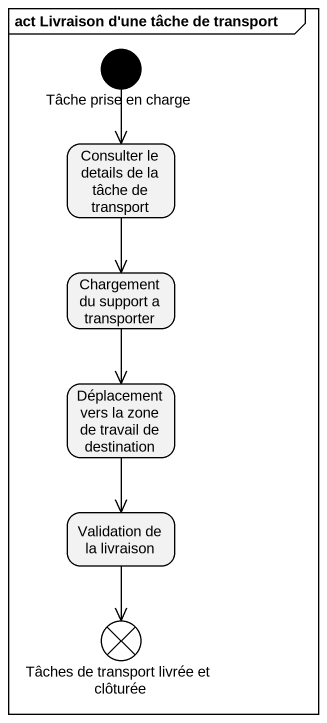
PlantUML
@startuml
mainframe act Livraison d'une tâche de transport
hide empty description
state "Tâche prise en charge" as Tâche_prise_en_charge <<start>>
state "Consulter le details de la tâche de transport" as Consulter_le_details_de_la
state "Chargement du support a transporter" as Chargement_du_support_a
state "Déplacement vers la zone de travail de destination" as Déplacement_vers_la_zone_de
state "Validation de la livraison" as Validation_de_la_livraison
state "Tâches de transport livrée et clôturée" as Tâches_de_transport_livrée <<end>>
Tâche_prise_en_charge --> Consulter_le_details_de_la
Consulter_le_details_de_la --> Chargement_du_support_a
Chargement_du_support_a --> Déplacement_vers_la_zone_de
Déplacement_vers_la_zone_de --> Validation_de_la_livraison
Validation_de_la_livraison --> Tâches_de_transport_livrée
@enduml
